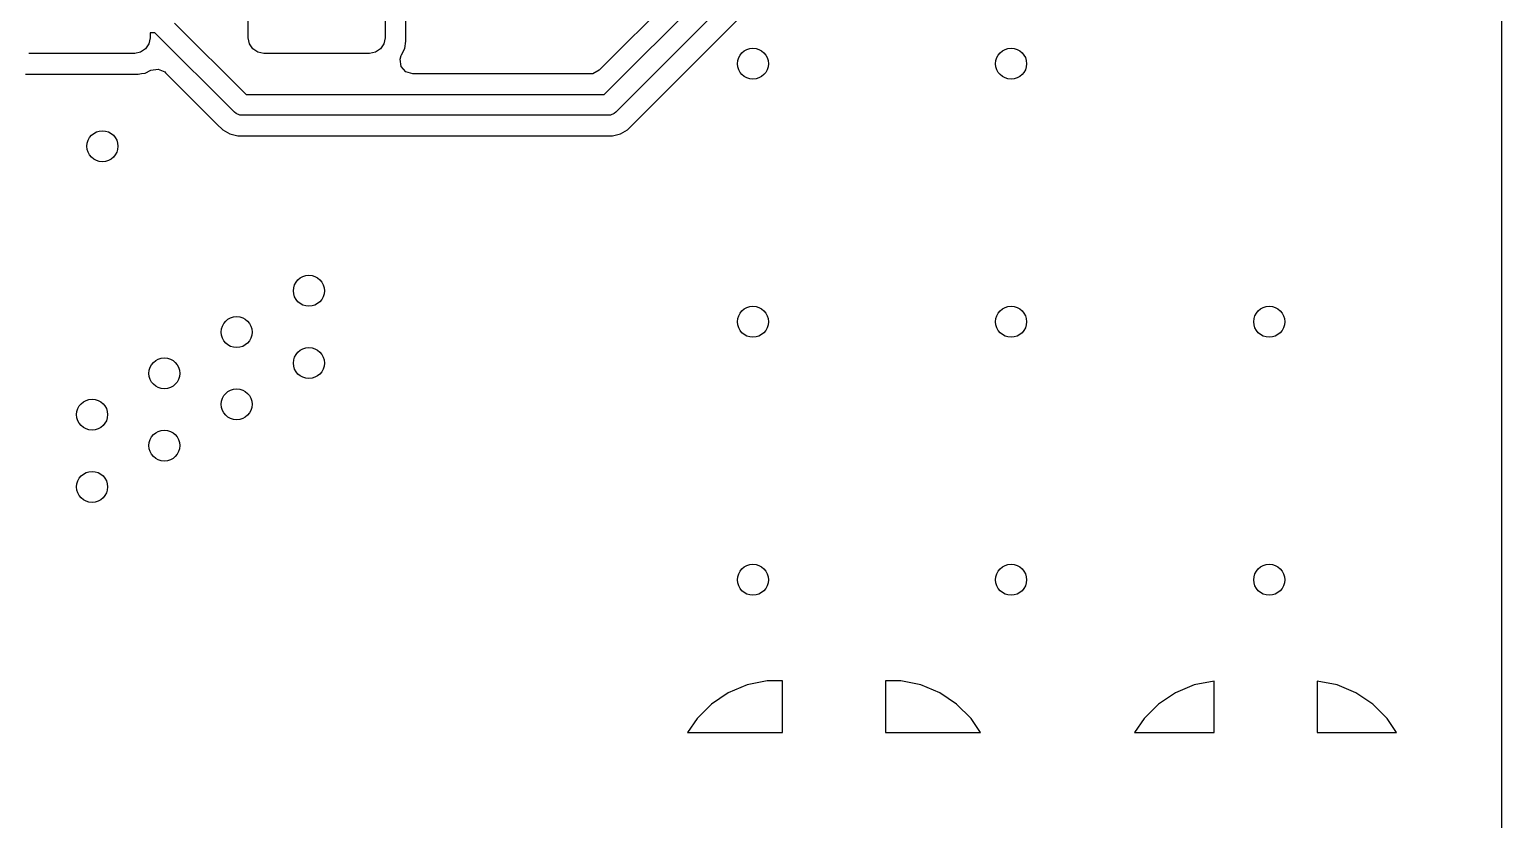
# Model space of a CAD drawing. Extents: x 2.65 to 6.49, y -4.64 to -1.62.
# Drawn here: x 5.925 to 6.486, y -3.93 to -3.629 of the extents above; entities that cross this region are included whole.
import ezdxf

# ---------------------------------------------------------------- set-up
doc = ezdxf.new("R2010")
doc.units = 0
doc.header["$MEASUREMENT"] = 0
doc.layers.add('BLACK', color=7, linetype='CONTINUOUS')

msp = doc.modelspace()

# ---------------------------------------------------------------- linework, layer by layer
at = {"layer": 'BLACK', "linetype": 'CONTINUOUS'}
for p, q in [((6.4862, -3.11176), (6.4862, -4.52742)), ((6.28201, -3.5044), (6.1422, -3.64422)), ((6.14404, -3.65354), (6.29134, -3.50624)), ((6.29806, -3.51066), (6.14845, -3.66026)), ((6.15514, -3.66474), (6.30474, -3.51514)), ((6.00837, -3.63189), (6.00837, -3.62008)), ((6.06053, -3.62008), (6.06053, -3.63189)), ((6.06843, -3.6332), (6.06843, -3.61877)), ((5.97278, -3.62992), (5.97096, -3.62992)), ((5.97096, -3.62992), (5.97096, -3.63189)), ((6.00312, -3.66026), (5.97278, -3.62992)), ((5.98024, -3.62625), (6.00754, -3.65354)), ((5.96923, -3.63607), (5.96732, -3.63735)), ((5.97052, -3.63415), (5.96923, -3.63607)), ((5.97096, -3.63189), (5.97052, -3.63415)), ((6.00882, -3.63415), (6.00837, -3.63189)), ((6.0101, -3.63607), (6.00882, -3.63415)), ((6.01201, -3.63735), (6.0101, -3.63607)), ((6.0588, -3.63607), (6.05689, -3.63735)), ((6.06008, -3.63415), (6.0588, -3.63607)), ((6.06053, -3.63189), (6.06008, -3.63415)), ((6.06682, -3.63837), (6.06803, -3.63588)), ((6.06803, -3.63588), (6.06843, -3.6332)), ((5.96506, -3.6378), (5.9247, -3.6378)), ((5.96732, -3.63735), (5.96506, -3.6378)), ((6.01427, -3.6378), (6.01201, -3.63735)), ((6.05463, -3.6378), (6.01427, -3.6378)), ((6.05689, -3.63735), (6.05463, -3.6378)), ((6.06625, -3.64007), (6.06669, -3.63862)), ((6.06664, -3.6428), (6.06625, -3.64007)), ((6.06669, -3.63862), (6.06682, -3.63837)), ((5.9234, -3.64569), (5.96637, -3.64569)), ((5.96637, -3.64569), (5.96771, -3.64549)), ((5.96771, -3.64549), (5.96905, -3.6453)), ((5.96905, -3.6453), (5.97125, -3.64422)), ((5.97125, -3.64422), (5.97396, -3.64376)), ((5.97396, -3.64376), (5.9765, -3.64484)), ((5.9765, -3.64484), (5.97685, -3.64516)), ((5.97685, -3.64516), (5.99644, -3.66474)), ((6.06844, -3.64487), (6.06664, -3.6428)), ((6.07108, -3.64565), (6.06844, -3.64487)), ((6.13875, -3.64565), (6.07108, -3.64565)), ((6.13978, -3.64554), (6.13875, -3.64565)), ((6.1422, -3.64422), (6.13978, -3.64554)), ((6.00754, -3.65354), (6.14404, -3.65354)), ((5.99644, -3.66474), (5.99864, -3.66695)), ((6.00372, -3.66075), (6.00312, -3.66026)), ((6.00514, -3.66134), (6.00372, -3.66075)), ((6.00591, -3.66142), (6.00514, -3.66134)), ((6.14567, -3.66142), (6.00591, -3.66142)), ((6.14644, -3.66134), (6.14567, -3.66142)), ((6.14786, -3.66075), (6.14644, -3.66134)), ((6.14845, -3.66026), (6.14786, -3.66075)), ((6.15293, -3.66695), (6.15514, -3.66474)), ((5.99864, -3.66695), (5.99864, -3.66695)), ((5.99864, -3.66695), (5.99864, -3.66695)), ((5.99864, -3.66695), (6.00134, -3.6685)), ((6.00134, -3.6685), (6.00134, -3.6685)), ((6.00134, -3.6685), (6.00435, -3.66931)), ((6.00435, -3.66931), (6.00435, -3.66931)), ((6.00435, -3.66931), (6.14723, -3.66931)), ((6.14723, -3.66931), (6.15024, -3.6685)), ((6.14723, -3.66931), (6.14723, -3.66931)), ((6.15024, -3.6685), (6.15293, -3.66695)), ((6.20616, -3.87717), (6.19856, -3.87868)), ((6.21201, -3.87717), (6.20616, -3.87717)), ((6.21201, -3.89685), (6.21201, -3.87717)), ((6.25722, -3.87717), (6.25138, -3.87717)), ((6.25138, -3.87717), (6.25138, -3.89685)), ((6.26483, -3.87868), (6.25722, -3.87717)), ((6.37657, -3.87718), (6.36903, -3.87868)), ((6.37657, -3.89685), (6.37657, -3.87718)), ((6.42349, -3.87868), (6.41594, -3.87718)), ((6.41594, -3.87718), (6.41594, -3.89685)), ((6.19139, -3.88165), (6.18494, -3.88595)), ((6.19856, -3.87868), (6.19139, -3.88165)), ((6.19139, -3.88165), (6.19139, -3.88165)), ((6.19856, -3.87868), (6.19856, -3.87868)), ((6.27199, -3.88165), (6.26483, -3.87868)), ((6.26483, -3.87868), (6.26483, -3.87868)), ((6.272, -3.88165), (6.27199, -3.88165)), ((6.27844, -3.88595), (6.272, -3.88165)), ((6.36186, -3.88165), (6.35541, -3.88595)), ((6.36903, -3.87868), (6.36186, -3.88165)), ((6.36186, -3.88165), (6.36186, -3.88165)), ((6.36903, -3.87868), (6.36903, -3.87868)), ((6.43066, -3.88165), (6.42349, -3.87868)), ((6.42349, -3.87868), (6.42349, -3.87868)), ((6.4371, -3.88595), (6.43066, -3.88165)), ((6.43066, -3.88165), (6.43066, -3.88165)), ((6.18494, -3.88595), (6.17946, -3.89144)), ((6.18494, -3.88595), (6.18494, -3.88595)), ((6.28393, -3.89144), (6.27844, -3.88595)), ((6.27844, -3.88595), (6.27844, -3.88595)), ((6.35541, -3.88595), (6.34993, -3.89144)), ((6.35541, -3.88595), (6.35541, -3.88595)), ((6.44259, -3.89144), (6.4371, -3.88595)), ((6.4371, -3.88595), (6.4371, -3.88595)), ((6.17946, -3.89144), (6.17584, -3.89685)), ((6.17946, -3.89144), (6.17946, -3.89144)), ((6.28754, -3.89685), (6.28393, -3.89144)), ((6.28393, -3.89144), (6.28393, -3.89144)), ((6.34993, -3.89144), (6.34631, -3.89685)), ((6.34993, -3.89144), (6.34993, -3.89144)), ((6.4462, -3.89685), (6.44259, -3.89144)), ((6.44259, -3.89144), (6.44259, -3.89144)), ((6.17584, -3.89685), (6.21201, -3.89685)), ((6.25138, -3.89685), (6.28754, -3.89685)), ((6.34631, -3.89685), (6.37657, -3.89685)), ((6.41594, -3.89685), (6.4462, -3.89685))]:
    msp.add_line(p, q, dxfattribs=at)
at = {"layer": 'BLACK'}
for centre in [(6.20079, -3.64173), (6.29921, -3.64173), (5.95276, -3.67323), (6.0315, -3.72835), (6.20079, -3.74016), (6.29921, -3.74016), (6.39764, -3.74016), (6.00394, -3.74409), (5.97638, -3.75984), (6.0315, -3.75591), (6.00394, -3.77165), (5.94882, -3.77559), (5.97638, -3.7874), (5.94882, -3.80315), (6.20079, -3.83858), (6.29921, -3.83858), (6.39764, -3.83858)]:
    msp.add_circle(centre, 0.00591, dxfattribs=at)

doc.saveas('drawing.dxf')
